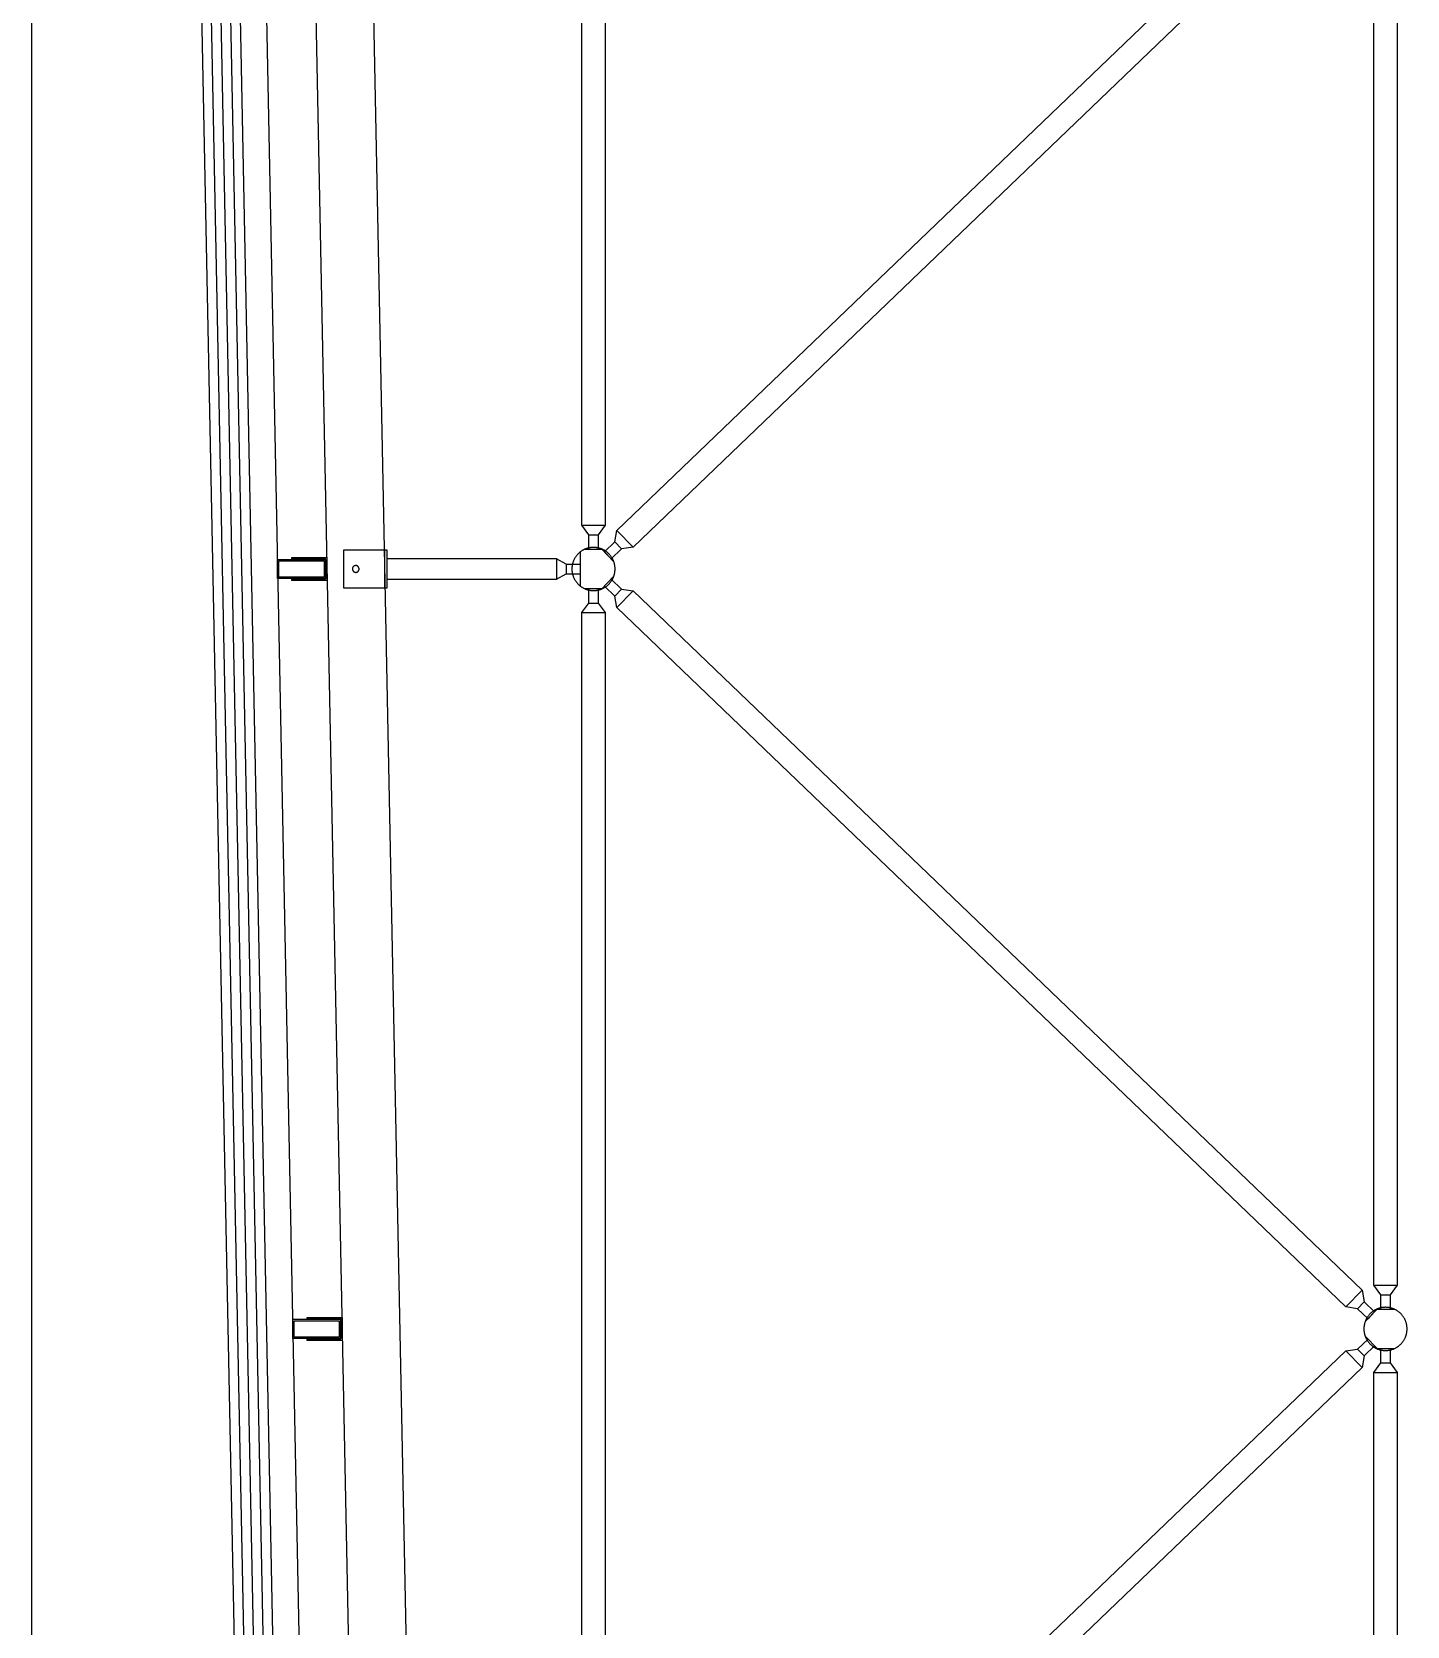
# Model space of a CAD drawing. Header units: centimetres. Extents: x 26569 to 160723, y -3143 to 14565.
# Drawn here: x 45781.5 to 45924.7, y 1173.6 to 1339.7 of the extents above; entities that cross this region are included whole.
import ezdxf

# ---------------------------------------------------------------- set-up
doc = ezdxf.new("R2010")
doc.units = ezdxf.units.CM
doc.header["$LTSCALE"] = 100
doc.linetypes.add('HIDDEN', pattern=[9.525, 6.35, -3.175])
for name, color, linetype in [('A-ELEV-01', 255, 'Continuous'), ('A-ELEV-02', 253, 'Continuous'), ('A-WALL-INSL', 249, 'Continuous'), ('A-WALL-SNWPNL', 200, 'Continuous'), ('S-STEL', 3, 'Continuous')]:
    doc.layers.add(name, color=color, linetype=linetype)
doc.linetypes.add('BATTING', pattern='A,0.00254,-2.54,[134,ltypeshp.shx,S=2.54,R=0,X=-2.54,Y=0],-5.08,[134,ltypeshp.shx,S=2.54,R=180,X=2.54,Y=0],-2.54', length=10.16254)

msp = doc.modelspace()

# ---------------------------------------------------------------- linework, layer by layer
at = {"layer": 'A-ELEV-01'}
for points in [[(45795.99, 1837.9), (45823.74, 450.4)], [(45802.73, 1758.48), (45828.1, 490.06)], [(45808.73, 1758.48), (45834.1, 490.06)]]:
    msp.add_lwpolyline(points, dxfattribs=at)
at = {"layer": 'A-ELEV-02'}
msp.add_line((45781.49, 383.1), (45781.49, 3292.7), dxfattribs=at)
for points in [[(45839.49, 1285.78), (45839.49, 1287.28), (45838.78, 1288.28), (45838.78, 1437.52), (45839.49, 1438.52), (45839.49, 1440.02)], [(45840.49, 1440.02), (45840.49, 1438.52), (45841.2, 1437.52), (45841.2, 1288.28), (45840.49, 1287.28), (45840.49, 1285.78)], [(45921.99, 1206.62), (45921.99, 1208.12), (45921.28, 1209.12), (45921.28, 1358.35), (45921.99, 1359.35), (45921.99, 1360.85)], [(45922.99, 1360.85), (45922.99, 1359.35), (45923.7, 1358.35), (45923.7, 1209.12), (45922.99, 1208.12), (45922.99, 1206.62)], [(45838.78, 1288.28), (45841.2, 1288.28)], [(45839.49, 1287.28), (45840.49, 1287.28)], [(45842.44, 1287.75), (45844.11, 1286.01)], [(45838.64, 1281.93), (45838.64, 1285.53)], [(45839.06, 1285.78), (45840.92, 1285.78)], [(45840.83, 1285.82), (45842.11, 1284.48)], [(45842.21, 1286.55), (45842.9, 1285.83)], [(45809.23, 1284.93), (45809.23, 1284.78)], [(45809.93, 1284.93), (45809.93, 1284.78)], [(45836.14, 1284.79), (45818.48, 1284.79)], [(45837.14, 1284.23), (45836.14, 1284.79)], [(45836.14, 1284.79), (45836.14, 1282.67)], [(45837.14, 1284.23), (45838.64, 1284.23)], [(45837.14, 1284.23), (45837.14, 1283.23)], [(45809.23, 1282.68), (45809.23, 1282.53)], [(45809.93, 1282.68), (45809.93, 1282.53)], [(45818.48, 1282.67), (45836.14, 1282.67)], [(45836.14, 1282.67), (45837.14, 1283.23)], [(45837.14, 1283.23), (45838.64, 1283.23)], [(45840.83, 1281.64), (45842.11, 1282.98)], [(45841.82, 1282.67), (45842.9, 1281.64), (45844.11, 1281.45), (45920.05, 1208.59), (45920.28, 1207.38), (45921.36, 1206.35), (45920.67, 1205.62), (45919.58, 1206.66), (45918.37, 1206.85), (45842.44, 1279.71), (45842.21, 1280.91), (45841.13, 1281.95)], [(45839.49, 1127.45), (45839.49, 1128.95), (45838.78, 1129.95), (45838.78, 1279.18), (45839.49, 1280.18), (45839.49, 1281.68)], [(45839.06, 1281.68), (45840.92, 1281.68)], [(45840.49, 1281.68), (45840.49, 1280.18), (45841.2, 1279.18), (45841.2, 1129.95), (45840.49, 1128.95), (45840.49, 1127.45)], [(45842.21, 1280.91), (45842.9, 1281.64)], [(45842.44, 1279.71), (45844.11, 1281.45)], [(45838.78, 1279.18), (45841.2, 1279.18)], [(45839.49, 1280.18), (45840.49, 1280.18)], [(45921.28, 1209.12), (45923.7, 1209.12)], [(45918.37, 1206.85), (45920.05, 1208.59)], [(45921.99, 1208.12), (45922.99, 1208.12)], [(45810.81, 1205.77), (45810.81, 1205.62)], [(45811.51, 1205.77), (45811.51, 1205.62)], [(45919.58, 1206.66), (45920.28, 1207.38)], [(45920.37, 1205.32), (45921.66, 1206.65)], [(45921.56, 1206.62), (45923.42, 1206.62)], [(45810.81, 1203.52), (45810.81, 1203.37)], [(45811.51, 1203.52), (45811.51, 1203.37)], [(45919.58, 1202.47), (45920.28, 1201.75)], [(45920.37, 1203.82), (45921.66, 1202.48)], [(45921.99, 1048.28), (45921.99, 1049.78), (45921.28, 1050.78), (45921.28, 1200.02), (45921.99, 1201.02), (45921.99, 1202.52)], [(45921.56, 1202.52), (45923.42, 1202.52)], [(45922.99, 1202.52), (45922.99, 1201.02), (45923.7, 1200.02), (45923.7, 1050.78), (45922.99, 1049.78), (45922.99, 1048.28)], [(45918.37, 1202.29), (45920.05, 1200.54)], [(45921.99, 1201.02), (45922.99, 1201.02)], [(45921.28, 1200.02), (45923.7, 1200.02)]]:
    msp.add_lwpolyline(points, dxfattribs=at)
for points in [[(45841.13, 1285.51), (45842.21, 1286.55), (45842.44, 1287.75), (45918.37, 1360.62), (45919.58, 1360.8), (45920.67, 1361.84), (45921.36, 1361.12), (45920.28, 1360.08), (45920.05, 1358.88), (45844.11, 1286.01), (45842.9, 1285.83), (45841.82, 1284.79)], [(45813.98, 1281.73), (45813.98, 1285.73), (45818.48, 1285.73), (45818.48, 1281.73)], [(45839.99, 1285.98), (45839.94, 1285.98), (45839.89, 1285.98), (45839.84, 1285.98), (45839.79, 1285.97), (45839.74, 1285.97), (45839.69, 1285.96), (45839.63, 1285.95), (45839.58, 1285.95), (45839.53, 1285.93), (45839.48, 1285.92), (45839.43, 1285.91), (45839.37, 1285.9), (45839.32, 1285.88), (45839.27, 1285.86), (45839.22, 1285.84), (45839.16, 1285.82), (45839.11, 1285.8), (45839.06, 1285.78), (45839.01, 1285.76), (45838.96, 1285.73), (45838.91, 1285.7), (45838.86, 1285.68), (45838.81, 1285.65), (45838.76, 1285.62), (45838.71, 1285.58), (45838.67, 1285.55), (45838.62, 1285.52), (45838.57, 1285.48), (45838.53, 1285.44), (45838.49, 1285.4), (45838.44, 1285.36), (45838.4, 1285.32), (45838.36, 1285.28), (45838.32, 1285.24), (45838.28, 1285.2), (45838.25, 1285.15), (45838.21, 1285.11), (45838.17, 1285.06), (45838.14, 1285.01), (45838.11, 1284.96), (45838.08, 1284.92), (45838.05, 1284.87), (45838.02, 1284.82), (45837.99, 1284.77), (45837.97, 1284.72), (45837.94, 1284.66), (45837.92, 1284.61), (45837.9, 1284.56), (45837.88, 1284.51), (45837.86, 1284.46), (45837.84, 1284.4), (45837.83, 1284.35), (45837.81, 1284.3), (45837.8, 1284.25), (45837.79, 1284.19), (45837.78, 1284.14), (45837.77, 1284.09), (45837.76, 1284.04), (45837.76, 1283.99), (45837.75, 1283.94), (45837.75, 1283.88), (45837.74, 1283.83), (45837.74, 1283.78), (45837.74, 1283.73), (45837.74, 1283.68), (45837.74, 1283.63), (45837.75, 1283.58), (45837.75, 1283.53), (45837.76, 1283.48), (45837.76, 1283.43), (45837.77, 1283.38), (45837.78, 1283.32), (45837.79, 1283.27), (45837.8, 1283.22), (45837.81, 1283.17), (45837.83, 1283.11), (45837.84, 1283.06), (45837.86, 1283.01), (45837.88, 1282.96), (45837.9, 1282.9), (45837.92, 1282.85), (45837.94, 1282.8), (45837.97, 1282.75), (45837.99, 1282.7), (45838.02, 1282.65), (45838.05, 1282.6), (45838.08, 1282.55), (45838.11, 1282.5), (45838.14, 1282.45), (45838.17, 1282.41), (45838.21, 1282.36), (45838.25, 1282.31), (45838.28, 1282.27), (45838.32, 1282.23), (45838.36, 1282.18), (45838.4, 1282.14), (45838.44, 1282.1), (45838.49, 1282.06), (45838.53, 1282.02), (45838.57, 1281.99), (45838.62, 1281.95), (45838.67, 1281.92), (45838.71, 1281.88), (45838.76, 1281.85), (45838.81, 1281.82), (45838.86, 1281.79), (45838.91, 1281.76), (45838.96, 1281.73), (45839.01, 1281.71), (45839.06, 1281.68), (45839.11, 1281.66), (45839.16, 1281.64), (45839.22, 1281.62), (45839.27, 1281.6), (45839.32, 1281.59), (45839.37, 1281.57), (45839.43, 1281.56), (45839.48, 1281.54), (45839.53, 1281.53), (45839.58, 1281.52), (45839.63, 1281.51), (45839.69, 1281.5), (45839.74, 1281.5), (45839.79, 1281.49), (45839.84, 1281.49), (45839.89, 1281.49), (45839.94, 1281.48), (45839.99, 1281.48), (45840.04, 1281.48), (45840.09, 1281.49), (45840.14, 1281.49), (45840.19, 1281.49), (45840.25, 1281.5), (45840.3, 1281.5), (45840.35, 1281.51), (45840.4, 1281.52), (45840.45, 1281.53), (45840.51, 1281.54), (45840.56, 1281.56), (45840.61, 1281.57), (45840.66, 1281.59), (45840.72, 1281.6), (45840.77, 1281.62), (45840.82, 1281.64), (45840.87, 1281.66), (45840.92, 1281.68), (45840.97, 1281.71), (45841.03, 1281.73), (45841.08, 1281.76), (45841.13, 1281.79), (45841.17, 1281.82), (45841.22, 1281.85), (45841.27, 1281.88), (45841.32, 1281.92), (45841.36, 1281.95), (45841.41, 1281.99), (45841.45, 1282.02), (45841.5, 1282.06), (45841.54, 1282.1), (45841.58, 1282.14), (45841.62, 1282.18), (45841.66, 1282.23), (45841.7, 1282.27), (45841.74, 1282.31), (45841.77, 1282.36), (45841.81, 1282.41), (45841.84, 1282.45), (45841.88, 1282.5), (45841.91, 1282.55), (45841.94, 1282.6), (45841.96, 1282.65), (45841.99, 1282.7), (45842.02, 1282.75), (45842.04, 1282.8), (45842.06, 1282.85), (45842.08, 1282.9), (45842.1, 1282.96), (45842.12, 1283.01), (45842.14, 1283.06), (45842.16, 1283.11), (45842.17, 1283.17), (45842.18, 1283.22), (45842.19, 1283.27), (45842.2, 1283.32), (45842.21, 1283.38), (45842.22, 1283.43), (45842.23, 1283.48), (45842.23, 1283.53), (45842.24, 1283.58), (45842.24, 1283.63), (45842.24, 1283.68), (45842.24, 1283.73), (45842.24, 1283.78), (45842.24, 1283.83), (45842.24, 1283.88), (45842.23, 1283.94), (45842.23, 1283.99), (45842.22, 1284.04), (45842.21, 1284.09), (45842.2, 1284.14), (45842.19, 1284.19), (45842.18, 1284.25), (45842.17, 1284.3), (45842.16, 1284.35), (45842.14, 1284.4), (45842.12, 1284.46), (45842.1, 1284.51), (45842.08, 1284.56), (45842.06, 1284.61), (45842.04, 1284.66), (45842.02, 1284.72), (45841.99, 1284.77), (45841.96, 1284.82), (45841.94, 1284.87), (45841.91, 1284.92), (45841.88, 1284.96), (45841.84, 1285.01), (45841.81, 1285.06), (45841.77, 1285.11), (45841.74, 1285.15), (45841.7, 1285.2), (45841.66, 1285.24), (45841.62, 1285.28), (45841.58, 1285.32), (45841.54, 1285.36), (45841.5, 1285.4), (45841.45, 1285.44), (45841.41, 1285.48), (45841.36, 1285.52), (45841.32, 1285.55), (45841.27, 1285.58), (45841.22, 1285.62), (45841.17, 1285.65), (45841.13, 1285.68), (45841.08, 1285.7), (45841.03, 1285.73), (45840.97, 1285.76), (45840.92, 1285.78), (45840.87, 1285.8), (45840.82, 1285.82), (45840.77, 1285.84), (45840.72, 1285.86), (45840.66, 1285.88), (45840.61, 1285.9), (45840.56, 1285.91), (45840.51, 1285.92), (45840.45, 1285.93), (45840.4, 1285.95), (45840.35, 1285.95), (45840.3, 1285.96), (45840.25, 1285.97), (45840.19, 1285.97), (45840.14, 1285.98), (45840.09, 1285.98), (45840.04, 1285.98)], [(45812.08, 1282.68), (45812.08, 1284.78), (45808.58, 1284.78), (45808.58, 1284.93), (45812.23, 1284.93), (45812.23, 1282.53), (45808.58, 1282.53), (45808.58, 1282.68)], [(45815.23, 1284.08), (45815.22, 1284.08), (45815.21, 1284.08), (45815.2, 1284.08), (45815.2, 1284.08), (45815.19, 1284.08), (45815.18, 1284.08), (45815.17, 1284.08), (45815.16, 1284.08), (45815.16, 1284.08), (45815.15, 1284.07), (45815.14, 1284.07), (45815.13, 1284.07), (45815.12, 1284.07), (45815.12, 1284.06), (45815.11, 1284.06), (45815.1, 1284.06), (45815.09, 1284.06), (45815.08, 1284.05), (45815.07, 1284.05), (45815.07, 1284.04), (45815.06, 1284.04), (45815.05, 1284.04), (45815.04, 1284.03), (45815.04, 1284.03), (45815.03, 1284.02), (45815.02, 1284.02), (45815.01, 1284.01), (45815.01, 1284), (45815, 1284), (45814.99, 1283.99), (45814.99, 1283.99), (45814.98, 1283.98), (45814.97, 1283.97), (45814.97, 1283.97), (45814.96, 1283.96), (45814.96, 1283.95), (45814.95, 1283.95), (45814.95, 1283.94), (45814.94, 1283.93), (45814.93, 1283.92), (45814.93, 1283.92), (45814.93, 1283.91), (45814.92, 1283.9), (45814.92, 1283.89), (45814.91, 1283.89), (45814.91, 1283.88), (45814.91, 1283.87), (45814.9, 1283.86), (45814.9, 1283.85), (45814.9, 1283.85), (45814.89, 1283.84), (45814.89, 1283.83), (45814.89, 1283.82), (45814.89, 1283.81), (45814.89, 1283.8), (45814.88, 1283.8), (45814.88, 1283.79), (45814.88, 1283.78), (45814.88, 1283.77), (45814.88, 1283.76), (45814.88, 1283.76), (45814.88, 1283.75), (45814.88, 1283.74), (45814.88, 1283.73), (45814.88, 1283.73), (45814.88, 1283.72), (45814.88, 1283.71), (45814.88, 1283.7), (45814.88, 1283.69), (45814.88, 1283.69), (45814.88, 1283.68), (45814.88, 1283.67), (45814.89, 1283.66), (45814.89, 1283.65), (45814.89, 1283.64), (45814.89, 1283.64), (45814.89, 1283.63), (45814.9, 1283.62), (45814.9, 1283.61), (45814.9, 1283.6), (45814.91, 1283.6), (45814.91, 1283.59), (45814.91, 1283.58), (45814.92, 1283.57), (45814.92, 1283.56), (45814.93, 1283.56), (45814.93, 1283.55), (45814.93, 1283.54), (45814.94, 1283.53), (45814.95, 1283.53), (45814.95, 1283.52), (45814.96, 1283.51), (45814.96, 1283.51), (45814.97, 1283.5), (45814.97, 1283.49), (45814.98, 1283.49), (45814.99, 1283.48), (45814.99, 1283.47), (45815, 1283.47), (45815.01, 1283.46), (45815.01, 1283.46), (45815.02, 1283.45), (45815.03, 1283.44), (45815.04, 1283.44), (45815.04, 1283.44), (45815.05, 1283.43), (45815.06, 1283.43), (45815.07, 1283.42), (45815.07, 1283.42), (45815.08, 1283.41), (45815.09, 1283.41), (45815.1, 1283.41), (45815.11, 1283.4), (45815.12, 1283.4), (45815.12, 1283.4), (45815.13, 1283.4), (45815.14, 1283.39), (45815.15, 1283.39), (45815.16, 1283.39), (45815.16, 1283.39), (45815.17, 1283.39), (45815.18, 1283.39), (45815.19, 1283.39), (45815.2, 1283.38), (45815.2, 1283.38), (45815.21, 1283.38), (45815.22, 1283.38), (45815.23, 1283.38), (45815.24, 1283.38), (45815.24, 1283.38), (45815.25, 1283.38), (45815.26, 1283.38), (45815.27, 1283.39), (45815.28, 1283.39), (45815.28, 1283.39), (45815.29, 1283.39), (45815.3, 1283.39), (45815.31, 1283.39), (45815.32, 1283.39), (45815.32, 1283.4), (45815.33, 1283.4), (45815.34, 1283.4), (45815.35, 1283.4), (45815.36, 1283.41), (45815.36, 1283.41), (45815.37, 1283.41), (45815.38, 1283.42), (45815.39, 1283.42), (45815.4, 1283.43), (45815.4, 1283.43), (45815.41, 1283.44), (45815.42, 1283.44), (45815.43, 1283.44), (45815.43, 1283.45), (45815.44, 1283.46), (45815.45, 1283.46), (45815.46, 1283.47), (45815.46, 1283.47), (45815.47, 1283.48), (45815.48, 1283.49), (45815.48, 1283.49), (45815.49, 1283.5), (45815.49, 1283.51), (45815.5, 1283.51), (45815.51, 1283.52), (45815.51, 1283.53), (45815.52, 1283.53), (45815.52, 1283.54), (45815.53, 1283.55), (45815.53, 1283.56), (45815.53, 1283.56), (45815.54, 1283.57), (45815.54, 1283.58), (45815.55, 1283.59), (45815.55, 1283.6), (45815.55, 1283.6), (45815.56, 1283.61), (45815.56, 1283.62), (45815.56, 1283.63), (45815.56, 1283.64), (45815.57, 1283.64), (45815.57, 1283.65), (45815.57, 1283.66), (45815.57, 1283.67), (45815.57, 1283.68), (45815.57, 1283.69), (45815.58, 1283.69), (45815.58, 1283.7), (45815.58, 1283.71), (45815.58, 1283.72), (45815.58, 1283.73), (45815.58, 1283.73), (45815.58, 1283.74), (45815.58, 1283.75), (45815.58, 1283.76), (45815.58, 1283.76), (45815.58, 1283.77), (45815.57, 1283.78), (45815.57, 1283.79), (45815.57, 1283.8), (45815.57, 1283.8), (45815.57, 1283.81), (45815.57, 1283.82), (45815.56, 1283.83), (45815.56, 1283.84), (45815.56, 1283.85), (45815.56, 1283.85), (45815.55, 1283.86), (45815.55, 1283.87), (45815.55, 1283.88), (45815.54, 1283.89), (45815.54, 1283.89), (45815.53, 1283.9), (45815.53, 1283.91), (45815.53, 1283.92), (45815.52, 1283.92), (45815.52, 1283.93), (45815.51, 1283.94), (45815.51, 1283.95), (45815.5, 1283.95), (45815.49, 1283.96), (45815.49, 1283.97), (45815.48, 1283.97), (45815.48, 1283.98), (45815.47, 1283.99), (45815.46, 1283.99), (45815.46, 1284), (45815.45, 1284), (45815.44, 1284.01), (45815.43, 1284.02), (45815.43, 1284.02), (45815.42, 1284.03), (45815.41, 1284.03), (45815.4, 1284.04), (45815.4, 1284.04), (45815.39, 1284.04), (45815.38, 1284.05), (45815.37, 1284.05), (45815.36, 1284.06), (45815.36, 1284.06), (45815.35, 1284.06), (45815.34, 1284.06), (45815.33, 1284.07), (45815.32, 1284.07), (45815.32, 1284.07), (45815.31, 1284.07), (45815.3, 1284.08), (45815.29, 1284.08), (45815.28, 1284.08), (45815.28, 1284.08), (45815.27, 1284.08), (45815.26, 1284.08), (45815.25, 1284.08), (45815.24, 1284.08), (45815.24, 1284.08)], [(45813.66, 1203.52), (45813.66, 1205.62), (45810.16, 1205.62), (45810.16, 1205.77), (45813.81, 1205.77), (45813.81, 1203.37), (45810.16, 1203.37), (45810.16, 1203.52)], [(45922.49, 1206.82), (45922.44, 1206.82), (45922.39, 1206.81), (45922.34, 1206.81), (45922.29, 1206.81), (45922.24, 1206.8), (45922.19, 1206.8), (45922.13, 1206.79), (45922.08, 1206.78), (45922.03, 1206.77), (45921.98, 1206.76), (45921.93, 1206.74), (45921.87, 1206.73), (45921.82, 1206.71), (45921.77, 1206.7), (45921.72, 1206.68), (45921.66, 1206.66), (45921.61, 1206.64), (45921.56, 1206.61), (45921.51, 1206.59), (45921.46, 1206.56), (45921.41, 1206.54), (45921.36, 1206.51), (45921.31, 1206.48), (45921.26, 1206.45), (45921.21, 1206.42), (45921.17, 1206.38), (45921.12, 1206.35), (45921.07, 1206.31), (45921.03, 1206.28), (45920.99, 1206.24), (45920.94, 1206.2), (45920.9, 1206.16), (45920.86, 1206.12), (45920.82, 1206.07), (45920.78, 1206.03), (45920.75, 1205.98), (45920.71, 1205.94), (45920.67, 1205.89), (45920.64, 1205.85), (45920.61, 1205.8), (45920.58, 1205.75), (45920.55, 1205.7), (45920.52, 1205.65), (45920.49, 1205.6), (45920.47, 1205.55), (45920.44, 1205.5), (45920.42, 1205.45), (45920.4, 1205.39), (45920.38, 1205.34), (45920.36, 1205.29), (45920.34, 1205.24), (45920.33, 1205.19), (45920.31, 1205.13), (45920.3, 1205.08), (45920.29, 1205.03), (45920.28, 1204.98), (45920.27, 1204.92), (45920.26, 1204.87), (45920.26, 1204.82), (45920.25, 1204.77), (45920.25, 1204.72), (45920.24, 1204.67), (45920.24, 1204.62), (45920.24, 1204.57), (45920.24, 1204.52), (45920.24, 1204.47), (45920.25, 1204.42), (45920.25, 1204.36), (45920.26, 1204.31), (45920.26, 1204.26), (45920.27, 1204.21), (45920.28, 1204.16), (45920.29, 1204.1), (45920.3, 1204.05), (45920.31, 1204), (45920.33, 1203.95), (45920.34, 1203.89), (45920.36, 1203.84), (45920.38, 1203.79), (45920.4, 1203.74), (45920.42, 1203.69), (45920.44, 1203.63), (45920.47, 1203.58), (45920.49, 1203.53), (45920.52, 1203.48), (45920.55, 1203.43), (45920.58, 1203.38), (45920.61, 1203.33), (45920.64, 1203.29), (45920.67, 1203.24), (45920.71, 1203.19), (45920.75, 1203.15), (45920.78, 1203.1), (45920.82, 1203.06), (45920.86, 1203.02), (45920.9, 1202.98), (45920.94, 1202.93), (45920.99, 1202.9), (45921.03, 1202.86), (45921.07, 1202.82), (45921.12, 1202.78), (45921.17, 1202.75), (45921.21, 1202.72), (45921.26, 1202.68), (45921.31, 1202.65), (45921.36, 1202.62), (45921.41, 1202.59), (45921.46, 1202.57), (45921.51, 1202.54), (45921.56, 1202.52), (45921.61, 1202.5), (45921.66, 1202.47), (45921.72, 1202.45), (45921.77, 1202.44), (45921.82, 1202.42), (45921.87, 1202.4), (45921.93, 1202.39), (45921.98, 1202.38), (45922.03, 1202.36), (45922.08, 1202.35), (45922.13, 1202.34), (45922.19, 1202.34), (45922.24, 1202.33), (45922.29, 1202.33), (45922.34, 1202.32), (45922.39, 1202.32), (45922.44, 1202.32), (45922.49, 1202.32), (45922.54, 1202.32), (45922.59, 1202.32), (45922.64, 1202.32), (45922.69, 1202.33), (45922.75, 1202.33), (45922.8, 1202.34), (45922.85, 1202.34), (45922.9, 1202.35), (45922.95, 1202.36), (45923.01, 1202.38), (45923.06, 1202.39), (45923.11, 1202.4), (45923.16, 1202.42), (45923.22, 1202.44), (45923.27, 1202.45), (45923.32, 1202.47), (45923.37, 1202.5), (45923.42, 1202.52), (45923.47, 1202.54), (45923.53, 1202.57), (45923.58, 1202.59), (45923.63, 1202.62), (45923.67, 1202.65), (45923.72, 1202.68), (45923.77, 1202.72), (45923.82, 1202.75), (45923.86, 1202.78), (45923.91, 1202.82), (45923.95, 1202.86), (45924, 1202.9), (45924.04, 1202.93), (45924.08, 1202.98), (45924.12, 1203.02), (45924.16, 1203.06), (45924.2, 1203.1), (45924.24, 1203.15), (45924.27, 1203.19), (45924.31, 1203.24), (45924.34, 1203.29), (45924.38, 1203.33), (45924.41, 1203.38), (45924.44, 1203.43), (45924.46, 1203.48), (45924.49, 1203.53), (45924.52, 1203.58), (45924.54, 1203.63), (45924.56, 1203.69), (45924.58, 1203.74), (45924.6, 1203.79), (45924.62, 1203.84), (45924.64, 1203.89), (45924.66, 1203.95), (45924.67, 1204), (45924.68, 1204.05), (45924.69, 1204.1), (45924.7, 1204.16), (45924.71, 1204.21), (45924.72, 1204.26), (45924.73, 1204.31), (45924.73, 1204.36), (45924.74, 1204.42), (45924.74, 1204.47), (45924.74, 1204.52), (45924.74, 1204.57), (45924.74, 1204.62), (45924.74, 1204.67), (45924.74, 1204.72), (45924.73, 1204.77), (45924.73, 1204.82), (45924.72, 1204.87), (45924.71, 1204.92), (45924.7, 1204.98), (45924.69, 1205.03), (45924.68, 1205.08), (45924.67, 1205.13), (45924.66, 1205.19), (45924.64, 1205.24), (45924.62, 1205.29), (45924.6, 1205.34), (45924.58, 1205.39), (45924.56, 1205.45), (45924.54, 1205.5), (45924.52, 1205.55), (45924.49, 1205.6), (45924.46, 1205.65), (45924.44, 1205.7), (45924.41, 1205.75), (45924.38, 1205.8), (45924.34, 1205.85), (45924.31, 1205.89), (45924.27, 1205.94), (45924.24, 1205.98), (45924.2, 1206.03), (45924.16, 1206.07), (45924.12, 1206.12), (45924.08, 1206.16), (45924.04, 1206.2), (45924, 1206.24), (45923.95, 1206.28), (45923.91, 1206.31), (45923.86, 1206.35), (45923.82, 1206.38), (45923.77, 1206.42), (45923.72, 1206.45), (45923.67, 1206.48), (45923.63, 1206.51), (45923.58, 1206.54), (45923.53, 1206.56), (45923.47, 1206.59), (45923.42, 1206.61), (45923.37, 1206.64), (45923.32, 1206.66), (45923.27, 1206.68), (45923.22, 1206.7), (45923.16, 1206.71), (45923.11, 1206.73), (45923.06, 1206.74), (45923.01, 1206.76), (45922.95, 1206.77), (45922.9, 1206.78), (45922.85, 1206.79), (45922.8, 1206.8), (45922.75, 1206.8), (45922.69, 1206.81), (45922.64, 1206.81), (45922.59, 1206.81), (45922.54, 1206.82)], [(45841.13, 1127.18), (45842.21, 1128.22), (45842.44, 1129.42), (45918.37, 1202.29), (45919.58, 1202.47), (45920.67, 1203.51), (45921.36, 1202.79), (45920.28, 1201.75), (45920.05, 1200.54), (45844.11, 1127.68), (45842.9, 1127.5), (45841.82, 1126.46)]]:
    msp.add_lwpolyline(points, close=True, dxfattribs=at)
at = {"layer": 'A-ELEV-02', "linetype": 'HIDDEN', "ltscale": 0.01}
msp.add_lwpolyline([(45818.23, 1285.73), (45818.23, 1281.73)], dxfattribs=at)
at = {"layer": 'A-WALL-INSL'}
for points in [[(45789.24, 1837.82), (45816.99, 450.4)], [(45791.24, 1837.86), (45818.99, 450.4)]]:
    msp.add_lwpolyline(points, dxfattribs=at)
at = {"layer": 'A-WALL-INSL', "linetype": 'BATTING', "ltscale": 0.002}
for points in [[(45790.24, 1837.84), (45817.99, 450.38)], [(45792.24, 1837.88), (45819.99, 450.38)]]:
    msp.add_lwpolyline(points, dxfattribs=at)
at = {"layer": 'A-WALL-SNWPNL', "ltscale": 100}
msp.add_lwpolyline([(45793.24, 1837.9), (45820.99, 450.4)], dxfattribs=at)
at = {"layer": 'S-STEL'}
for points in [[(45812.08, 1284.73), (45812.08, 1282.73), (45807.08, 1282.73), (45807.08, 1284.73)], [(45811.93, 1284.58), (45811.93, 1282.88), (45807.23, 1282.88), (45807.23, 1284.58)], [(45813.66, 1205.57), (45813.66, 1203.57), (45808.66, 1203.57), (45808.66, 1205.57)], [(45813.51, 1205.42), (45813.51, 1203.72), (45808.81, 1203.72), (45808.81, 1205.42)]]:
    msp.add_lwpolyline(points, close=True, dxfattribs=at)

doc.saveas('drawing.dxf')
